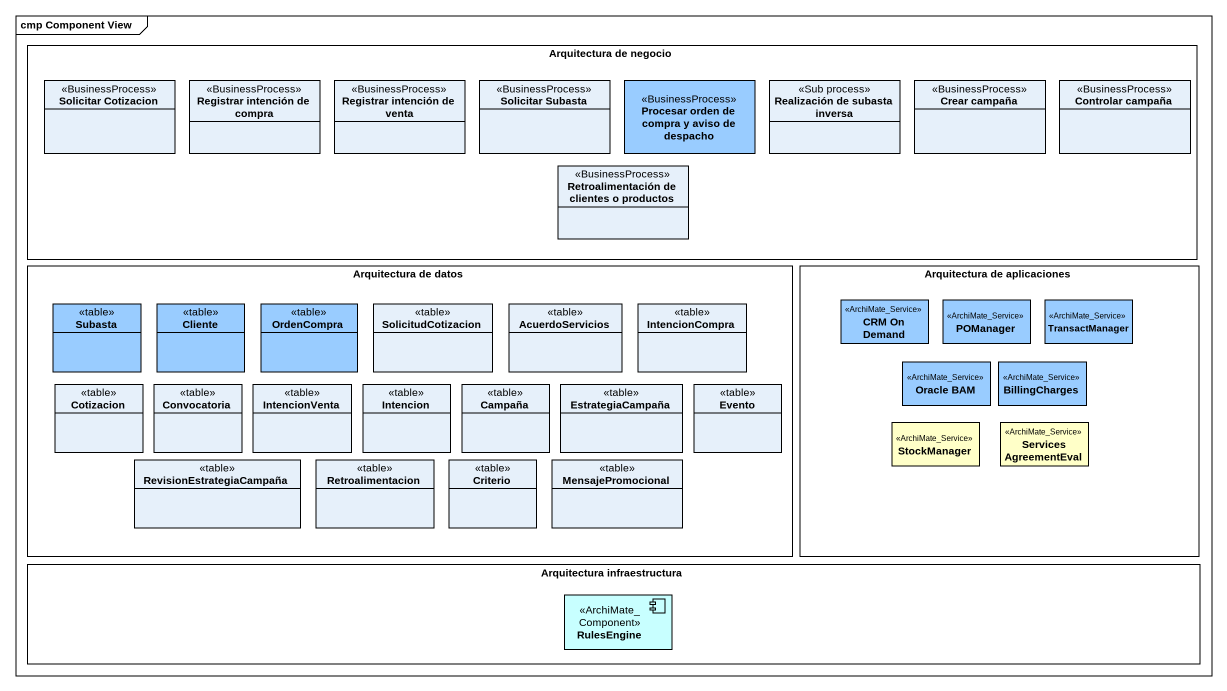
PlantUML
@startuml
mainframe cmp Component View
allowmixing
hide circle
hide empty members
rectangle "Arquitectura de negocio" as Arquitectura_de_negocio {
  class "Solicitar Cotizacion" as Solicitar_Cotizacion <<BusinessProcess>>
  class "Registrar intención de compra" as Registrar_intención_de <<BusinessProcess>>
  class "Registrar intención de venta" as Registrar_intención_de_venta <<BusinessProcess>>
  class "Solicitar Subasta" as Solicitar_Subasta <<BusinessProcess>>
  class "Procesar orden de compra y aviso de despacho" as Procesar_orden_de_compra_y <<BusinessProcess>> #99CCFF
  class "Realización de subasta inversa" as Realización_de_subasta <<Sub process>>
  class "Crear campaña" as Crear_campaña <<BusinessProcess>>
  class "Controlar campaña" as Controlar_campaña <<BusinessProcess>>
  class "Retroalimentación de clientes o productos" as Retroalimentación_de <<BusinessProcess>>
}
rectangle "Arquitectura de datos" as Arquitectura_de_datos {
  class Subasta <<table>> #99CCFF
  class Cliente <<table>> #99CCFF
  class OrdenCompra <<table>> #99CCFF
  class SolicitudCotizacion <<table>>
  class AcuerdoServicios <<table>>
  class IntencionCompra <<table>>
  class Cotizacion <<table>>
  class Convocatoria <<table>>
  class IntencionVenta <<table>>
  class Intencion <<table>>
  class Campaña <<table>>
  class EstrategiaCampaña <<table>>
  class Evento <<table>>
  class RevisionEstrategiaCampaña <<table>>
  class Retroalimentacion <<table>>
  class Criterio <<table>>
  class MensajePromocional <<table>>
}
rectangle "Arquitectura de aplicaciones" as Arquitectura_de_aplicaciones {
  class "CRM On Demand" as CRM_On_Demand <<ArchiMate_Service>> #99CCFF
  class POManager <<ArchiMate_Service>> #99CCFF
  class TransactManager <<ArchiMate_Service>> #99CCFF
  class "Oracle BAM" as Oracle_BAM <<ArchiMate_Service>> #99CCFF
  class BillingCharges <<ArchiMate_Service>> #99CCFF
  class StockManager <<ArchiMate_Service>> #FFFFC8
  class "Services AgreementEval" as Services_AgreementEval <<ArchiMate_Service>> #FFFFC8
}
rectangle "Arquitectura infraestructura" as Arquitectura_infraestructura {
  component RulesEngine <<ArchiMate_Component>> #C8FFFF
}
@enduml
